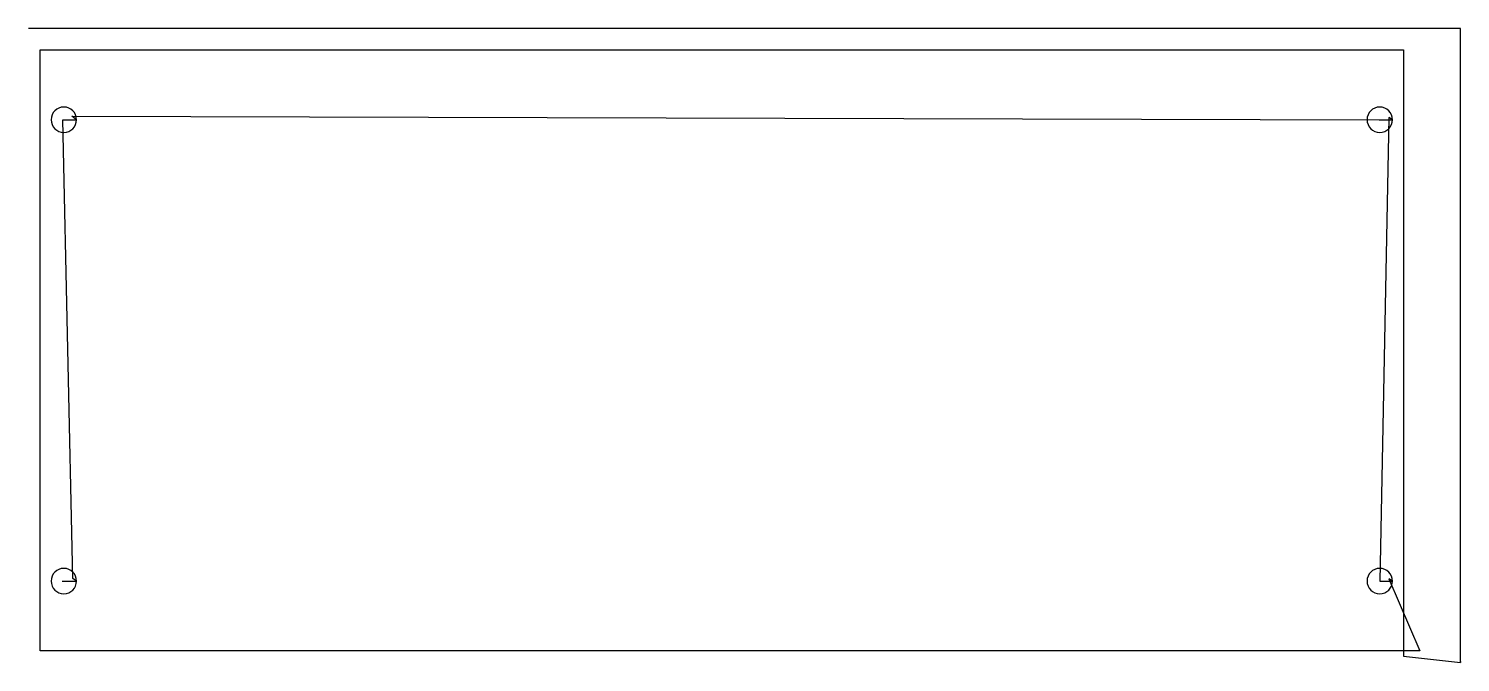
# Model space of a CAD drawing. Header units: metres. Extents: x 0 to 1861, y 0 to 824.
import ezdxf

# ---------------------------------------------------------------- set-up
doc = ezdxf.new("R2010")
doc.units = ezdxf.units.M

msp = doc.modelspace()

# ---------------------------------------------------------------- linework, layer by layer
at = {"layer": 'TOOL_0'}
for p, q in [((1, 824.213), (0, 824.213)), ((1860.513, 824.213), (1, 824.213)), ((1860.513, 1), (1860.513, 824.213)), ((15, 15.001), (15, 796.501)), ((15, 796.501), (1786.5, 796.501)), ((1786.5, 796.501), (1786.5, 15.001)), ((62.25, 705.751), (56.092, 710.39)), ((56.092, 710.39), (1755.07, 705.751)), ((1767.669, 708.658), (1755.922, 105.751)), ((1772.25, 705.751), (1767.669, 708.658)), ((57.517, 109.072), (44.494, 705.751)), ((44.494, 705.751), (62.25, 705.751)), ((1755.07, 705.751), (1772.25, 705.751)), ((43.608, 105.751), (62.25, 105.751)), ((62.25, 105.751), (57.517, 109.072)), ((1755.922, 105.751), (1772.25, 105.751)), ((1772.25, 105.751), (1767.546, 108.474)), ((1767.546, 108.474), (1807.734, 15.001)), ((1786.5, 15.001), (15, 15.001)), ((1807.734, 15.001), (1786.5, 15.001)), ((1786.5, 15.001), (1786.5, 8.259)), ((1786.5, 8.259), (1860.513, 0)), ((1860.513, 0), (1860.513, 1)), ((1860.513, 1), (1860.513, 0)), ((1860.513, 0), (1860.513, 1))]:
    msp.add_line(p, q, dxfattribs=at)
for centre, start, end in [((45.75, 705.751), 0, 180), ((1755.75, 705.751), 0, 180), ((45.75, 705.751), 180, 0), ((1755.75, 705.751), 180, 0), ((45.75, 105.751), 0, 180), ((1755.75, 105.751), 0, 180), ((45.75, 105.751), 180, 0), ((1755.75, 105.751), 180, 0)]:
    msp.add_arc(centre, 16.5, start, end, dxfattribs=at)

doc.saveas('drawing.dxf')
